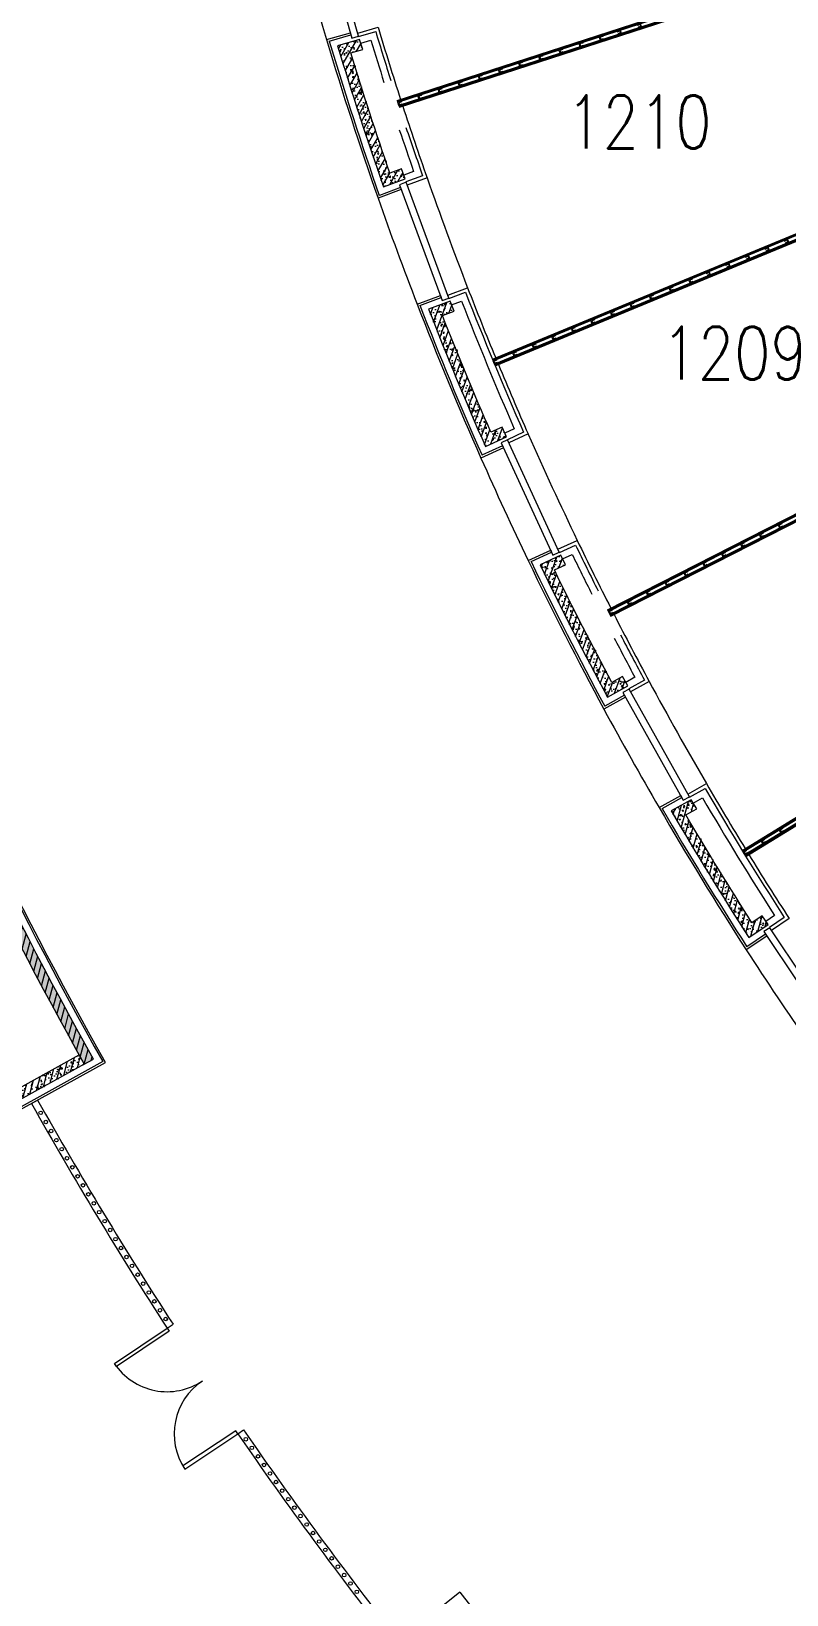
# Model space of a CAD drawing. Header units: inches. Extents: x 13084 to 220150, y 6494 to 167180.
# Drawn here: x 35600 to 46302, y 57131 to 79286 of the extents above; entities that cross this region are included whole.
import ezdxf
from ezdxf.enums import TextEntityAlignment as Align

# ---------------------------------------------------------------- set-up
doc = ezdxf.new("R2010")
doc.units = ezdxf.units.IN
doc.header["$MEASUREMENT"] = 0
for name, color, linetype, lineweight in [('Ground Floor$0$A-G250-G-Walls-Low-Level', 8, 'Continuous', 15), ('Ground Floor$0$A-G250-G-Walls-Precast-Concrete', 7, 'Continuous', 15), ('Ground Floor$0$A-G250-M-Walls-Plasterboard-Partition', 7, 'Continuous', 15), ('Ground Floor$0$A-G262-H-Precast-Panel', 251, 'Continuous', 5), ('Ground Floor$0$A-G312-M-Wall-Cladding-Panel', 7, 'Continuous', 9), ('Ground Floor$0$A-G312-M-Wall-Finish-Plaster', 7, 'Continuous', 15), ('Ground Floor$0$A-G321-M-Window', 251, 'Continuous', 9), ('Ground Floor$0$A-G322-M-Door', 251, 'Continuous', 15), ('Ground Floor$0$Z-Z001-S-Room-Name-Identification-250', 7, 'Continuous', 15)]:
    doc.layers.add(name, color=color, linetype=linetype, lineweight=lineweight)
doc.styles.add('Ground Floor$0$Tag-RomanS', font='romans.shx', dxfattribs={"width": 0.8})
pattern_1 = [(50, (31615.24, 164129.57), (182.18467, -15.93909), [19.05, -209.55]), (355, (31615.24, 164129.57), (-35.24283, 191.05664), [15.24, -167.64]), (100.451, (31630.42, 164128.24), (146.9425, 175.1167), [16.19, -178.09]), (46.1842, (31615.24, 164180.37), (271.07904, -42.04233), [28.575, -314.325]), (96.6356, (31637.83, 164176.87), (237.40423, 247.42556), [24.285, -267.135]), (351.184, (31615.24, 164180.37), (237.4046, 247.4251), [22.86, -251.46]), (21, (31640.64, 164167.67), (151.61488, -102.26552), [19.05, -209.55]), (326, (31640.64, 164167.67), (61.80203, 184.18797), [15.24, -167.64]), (71.4514, (31653.27, 164159.15), (213.4165, 81.92286), [16.19, -178.09]), (37.5, (31615.24, 164129.57), (3.088603, 84.55504), [0, -165.608, 0, -170.18, 0, -168.275]), (7.5, (31615.24, 164129.57), (66.81966, 100.180575), [0, -97.028, 0, -161.798, 0, -64.135]), (327.5, (31558.6, 164129.57), (135.590595, -5.728744), [0, -63.5, 0, -198.12, 0, -262.89]), (317.5, (31533.2, 164129.57), (148.12918, 25.42649), [0, -82.55, 0, -131.572, 0, -186.69])]
pattern_2 = [(75, (31615.24, 164129.57), (-76.67036, 20.54376), [])]
pattern_3 = [(70, (31615.24, 164129.57), (-74.5881, 27.14785), [])]

# ---------------------------------------------------------------- blocks, each defined once
blk = doc.blocks.new('Ground Floor$0$tag-roomname')
at = {"lineweight": 18, "ltscale": 0.01, "style": 'Ground Floor$0$Tag-RomanS', "width": 0.8}
blk.add_attdef('ROOM_NO_2', text='', height=3, dxfattribs=at).set_placement((0, 1.612), align=Align.MIDDLE_CENTER)
at = {"linetype": 'ByBlock', "lineweight": 13, "ltscale": 0.01, "style": 'Ground Floor$0$Tag-RomanS', "width": 0.8, "flags": 1}
for tag, p in [('ROOM_NAME_1', (0, -2.288)), ('AREA', (0, -5.744))]:
    blk.add_attdef(tag, text='', height=2.8, dxfattribs=at).set_placement(p, align=Align.MIDDLE_CENTER)
blk = doc.blocks.new('Ground Floor$0$Door1-faculty offices-2300')
at = {"layer": 'Ground Floor$0$A-G321-M-Window', "elevation": 0}
blk.add_lwpolyline([(50, -65), (1300, -65), (1300, -35), (50, -35)], close=True, dxfattribs=at)
at = {"layer": 'Ground Floor$0$A-G322-M-Door'}
for p, q in [((50, 75), (1300, 75)), ((50, -75), (1300, -75))]:
    blk.add_line(p, q, dxfattribs=at)
at = {"layer": 'Ground Floor$0$A-G322-M-Door', "elevation": 0}
for points in [[(2200, 975), (2250, 975), (2250, 75), (2200, 75)], [(50, 75), (50, -75), (0, -75), (0, 75)], [(1350, 75), (1350, -75), (1300, -75), (1300, 75)], [(2300, 75), (2300, -75), (2250, -75), (2250, 75)]]:
    blk.add_lwpolyline(points, close=True, dxfattribs=at)
at = {"layer": 'Ground Floor$0$A-G322-M-Door'}
blk.add_arc((2250, 75), 900, 90, 180, dxfattribs=at)
blk = doc.blocks.new('Ground Floor$0$Part Frame3')
at = {"extrusion": (-4.90887e-13, -3.28e-13, -1)}
for p, q in [((0, 100), (6015, 100)), ((0, 0), (6015, 0))]:
    blk.add_line(p, q, dxfattribs=at)
for p, q in [((0, 100), (0, 0)), ((6015, 100), (6015, 0))]:
    blk.add_line(p, q)
at = {"extrusion": (-4.90887e-13, -2.8924e-12, -1)}
for p, q in [((0, 87), (6015, 87, 0)), ((0, 75), (6015, 75, 0)), ((6015, 25, 0), (0, 25)), ((6015, 12, 0), (0, 12))]:
    blk.add_line(p, q, dxfattribs=at)
at = {"extrusion": (-4.90887e-13, -3.28e-13, -1), "elevation": 0}
for points in [[(0, 25), (0, 75), (-50, 75), (-50, 65), (-10, 65), (-10, 35), (-50, 35), (-50, 25)], [(-300, 25), (-300, 75), (-350, 75), (-350, 65), (-310, 65), (-310, 35), (-350, 35), (-350, 25)], [(-600, 25), (-600, 75), (-650, 75), (-650, 65), (-610, 65), (-610, 35), (-650, 35), (-650, 25)], [(-900, 25), (-900, 75), (-950, 75), (-950, 65), (-910, 65), (-910, 35), (-950, 35), (-950, 25)], [(-1200, 25), (-1200, 75), (-1250, 75), (-1250, 65), (-1210, 65), (-1210, 35), (-1250, 35), (-1250, 25)], [(-1500, 25), (-1500, 75), (-1550, 75), (-1550, 65), (-1510, 65), (-1510, 35), (-1550, 35), (-1550, 25)], [(-1800, 25), (-1800, 75), (-1850, 75), (-1850, 65), (-1810, 65), (-1810, 35), (-1850, 35), (-1850, 25)], [(-2100, 25), (-2100, 75), (-2150, 75), (-2150, 65), (-2110, 65), (-2110, 35), (-2150, 35), (-2150, 25)], [(-2400, 25), (-2400, 75), (-2450, 75), (-2450, 65), (-2410, 65), (-2410, 35), (-2450, 35), (-2450, 25)], [(-2700, 25), (-2700, 75), (-2750, 75), (-2750, 65), (-2710, 65), (-2710, 35), (-2750, 35), (-2750, 25)], [(-3000, 25), (-3000, 75), (-3050, 75), (-3050, 65), (-3010, 65), (-3010, 35), (-3050, 35), (-3050, 25)]]:
    blk.add_lwpolyline(points, close=True, dxfattribs=at)
at = {"extrusion": (4.90887e-13, -3.28e-13, -1), "elevation": 0}
for points in [[(-3315, 25), (-3315, 75), (-3265, 75), (-3265, 65), (-3305, 65), (-3305, 35), (-3265, 35), (-3265, 25)], [(-3615, 25), (-3615, 75), (-3565, 75), (-3565, 65), (-3605, 65), (-3605, 35), (-3565, 35), (-3565, 25)], [(-3915, 25), (-3915, 75), (-3865, 75), (-3865, 65), (-3905, 65), (-3905, 35), (-3865, 35), (-3865, 25)], [(-4215, 25), (-4215, 75), (-4165, 75), (-4165, 65), (-4205, 65), (-4205, 35), (-4165, 35), (-4165, 25)], [(-4515, 25), (-4515, 75), (-4465, 75), (-4465, 65), (-4505, 65), (-4505, 35), (-4465, 35), (-4465, 25)], [(-4815, 25), (-4815, 75), (-4765, 75), (-4765, 65), (-4805, 65), (-4805, 35), (-4765, 35), (-4765, 25)], [(-5115, 25), (-5115, 75), (-5065, 75), (-5065, 65), (-5105, 65), (-5105, 35), (-5065, 35), (-5065, 25)], [(-5415, 25), (-5415, 75), (-5365, 75), (-5365, 65), (-5405, 65), (-5405, 35), (-5365, 35), (-5365, 25)], [(-5715, 25), (-5715, 75), (-5665, 75), (-5665, 65), (-5705, 65), (-5705, 35), (-5665, 35), (-5665, 25)], [(-6015, 25), (-6015, 75), (-5965, 75), (-5965, 65), (-6005, 65), (-6005, 35), (-5965, 35), (-5965, 25)]]:
    blk.add_lwpolyline(points, close=True, dxfattribs=at)

msp = doc.modelspace()

# ---------------------------------------------------------------- hatches: boundary and pattern name
at = {"layer": 'Ground Floor$0$A-G262-H-Precast-Panel'}
h = msp.add_hatch(dxfattribs=at)
h.set_pattern_fill('AR-CONC', color=256, style=0)
h.set_pattern_definition(pattern_1)
edge = h.paths.add_edge_path()
edge.add_arc((88115, 93630), 50325, 196.8032, 199.1968)
edge.add_line((40589, 77082), (40896, 77196))
edge.add_line((40896, 77196), (40844, 77336))
edge.add_line((40844, 77336), (40680, 77276))
edge.add_arc((88115, 93630), 50175, 196.9776, 199.0223, ccw=False)
edge.add_line((40127, 78979), (40295, 79026))
edge.add_line((40295, 79026), (40252, 79170))
edge.add_line((40252, 79170), (39939, 79081))
h = msp.add_hatch(dxfattribs=at)
h.set_pattern_fill('AR-CONC', color=256, style=0)
h.set_pattern_definition([(50, (31615.24, 164129.57), (182.18467, -15.93909), [19.05, -209.55]), (355, (31615.24, 164129.57), (-35.24283, 191.05664), [15.24, -167.64]), (100.451, (31630.42, 164128.24), (146.9425, 175.1167), [16.19, -178.09]), (46.1842, (31615.24, 164180.37), (271.07904, -42.0423), [28.575, -314.325]), (96.6356, (31637.83, 164176.87), (237.4042, 247.42556), [24.285, -267.135]), (351.184, (31615.24, 164180.37), (237.4046, 247.4251), [22.86, -251.46]), (21, (31640.64, 164167.67), (151.61488, -102.26552), [19.05, -209.55]), (326, (31640.64, 164167.67), (61.80203, 184.18797), [15.24, -167.64]), (71.4514, (31653.27, 164159.15), (213.4165, 81.92286), [16.19, -178.09]), (37.5, (31615.24, 164129.57), (3.088603, 84.55504), [0, -165.608, 0, -170.18, 0, -168.275]), (7.5, (31615.24, 164129.57), (66.81966, 100.180575), [0, -97.028, 0, -161.798, 0, -64.135]), (327.5, (31558.6, 164129.57), (135.590595, -5.728744), [0, -63.5, 0, -198.12, 0, -262.89]), (317.5, (31533.2, 164129.57), (148.12918, 25.42649), [0, -82.55, 0, -131.572, 0, -186.69])])
edge = h.paths.add_edge_path()
edge.add_arc((88115, 93630), 50325, 196.8032, 199.1968)
edge.add_line((40589, 77082), (40896, 77196))
edge.add_line((40896, 77196), (40844, 77336))
edge.add_line((40844, 77336), (40680, 77276))
edge.add_arc((88115, 93630), 50175, 196.9776, 199.0223, ccw=False)
edge.add_line((40127, 78979), (40295, 79026))
edge.add_line((40295, 79026), (40252, 79170))
edge.add_line((40252, 79170), (39939, 79081))
h = msp.add_hatch(dxfattribs=at)
h.set_pattern_fill('ANSI31', color=256, scale=25, angle=15, style=0)
h.set_pattern_definition([(60, (31615.24, 164129.57), (-68.74077, 39.6875), [])])
edge = h.paths.add_edge_path()
edge.add_arc((88115, 93630), 50325, 196.8032, 199.1968)
edge.add_line((40589, 77082), (40896, 77196))
edge.add_line((40896, 77196), (40844, 77336))
edge.add_line((40844, 77336), (40680, 77276))
edge.add_arc((88115, 93630), 50175, 196.9776, 199.0223, ccw=False)
edge.add_line((40127, 78979), (40295, 79026))
edge.add_line((40295, 79026), (40252, 79170))
edge.add_line((40252, 79170), (39939, 79081))
h = msp.add_hatch(dxfattribs=at)
h.set_pattern_fill('AR-CONC', color=256, style=0)
h.set_pattern_definition(pattern_1)
edge = h.paths.add_edge_path()
edge.add_arc((88115, 93630), 50175, 201.4776, 203.5223, ccw=False)
edge.add_line((41424, 75259), (41589, 75319))
edge.add_line((41589, 75319), (41534, 75459))
edge.add_line((41534, 75459), (41229, 75346))
edge.add_arc((88115, 93630), 50325, 201.3032, 203.6968)
edge.add_line((42033, 73404), (42331, 73541))
edge.add_line((42331, 73541), (42269, 73678))
edge.add_line((42269, 73678), (42110, 73604))
h = msp.add_hatch(dxfattribs=at)
h.set_pattern_fill('ANSI31', color=256, scale=25, angle=25, style=0)
h.set_pattern_definition(pattern_3)
edge = h.paths.add_edge_path()
edge.add_arc((88115, 93630), 50175, 201.4776, 203.5223, ccw=False)
edge.add_line((41424, 75259), (41589, 75319))
edge.add_line((41589, 75319), (41534, 75459))
edge.add_line((41534, 75459), (41229, 75346))
edge.add_arc((88115, 93630), 50325, 201.3032, 203.6968)
edge.add_line((42033, 73404), (42331, 73541))
edge.add_line((42331, 73541), (42269, 73678))
edge.add_line((42269, 73678), (42110, 73604))
h = msp.add_hatch(dxfattribs=at)
h.set_pattern_fill('AR-CONC', color=256, style=0)
h.set_pattern_definition(pattern_1)
edge = h.paths.add_edge_path()
edge.add_line((43762, 69851), (44049, 70011))
edge.add_line((44049, 70011), (43975, 70142))
edge.add_line((43975, 70142), (43823, 70057))
edge.add_arc((88115, 93630), 50175, 205.9776, 208.0223, ccw=False)
edge.add_line((43010, 71652), (43169, 71725))
edge.add_line((43169, 71725), (43103, 71860))
edge.add_line((43103, 71860), (42808, 71724))
edge.add_arc((88115, 93630), 50325, 205.8032, 208.1968)
h = msp.add_hatch(dxfattribs=at)
h.set_pattern_fill('ANSI31', color=256, scale=25, angle=25, style=0)
h.set_pattern_definition(pattern_3)
edge = h.paths.add_edge_path()
edge.add_line((43762, 69851), (44049, 70011))
edge.add_line((44049, 70011), (43975, 70142))
edge.add_line((43975, 70142), (43823, 70057))
edge.add_arc((88115, 93630), 50175, 205.9776, 208.0223, ccw=False)
edge.add_line((43010, 71652), (43169, 71725))
edge.add_line((43169, 71725), (43103, 71860))
edge.add_line((43103, 71860), (42808, 71724))
edge.add_arc((88115, 93630), 50325, 205.8032, 208.1968)
h = msp.add_hatch(dxfattribs=at)
h.set_pattern_fill('AR-CONC', color=256, style=0)
h.set_pattern_definition(pattern_1)
h.paths.add_polyline_path([(33161, 71681), (33022, 71625, 0.032582), (36351, 64649), (36482, 64721, -0.032614)])
h = msp.add_hatch(dxfattribs=at)
h.set_pattern_fill('ANSI31', color=256, scale=25, angle=30, style=0)
h.set_pattern_definition(pattern_2)
h.paths.add_polyline_path([(33161, 71681), (33022, 71625, 0.032582), (36351, 64649), (36482, 64721, -0.032614)])
h = msp.add_hatch(dxfattribs=at)
h.set_pattern_fill('AR-CONC', color=256, style=0)
h.set_pattern_definition(pattern_1)
edge = h.paths.add_edge_path()
edge.add_line((44873, 68181), (45026, 68266))
edge.add_line((45026, 68266), (44950, 68396))
edge.add_line((44950, 68396), (44666, 68237))
edge.add_arc((88115, 93630), 50325, 210.3032, 212.6968)
edge.add_line((45765, 66444), (46037, 66627))
edge.add_line((46037, 66627), (45954, 66751))
edge.add_line((45954, 66751), (45809, 66654))
edge.add_arc((88115, 93630), 50175, 210.4776, 212.5223, ccw=False)
h = msp.add_hatch(dxfattribs=at)
h.set_pattern_fill('ANSI31', color=256, scale=25, angle=30, style=0)
h.set_pattern_definition(pattern_2)
edge = h.paths.add_edge_path()
edge.add_line((44873, 68181), (45026, 68266))
edge.add_line((45026, 68266), (44950, 68396))
edge.add_line((44950, 68396), (44666, 68237))
edge.add_arc((88115, 93630), 50325, 210.3032, 212.6968)
edge.add_line((45765, 66444), (46037, 66627))
edge.add_line((46037, 66627), (45954, 66751))
edge.add_line((45954, 66751), (45809, 66654))
edge.add_arc((88115, 93630), 50175, 210.4776, 212.5223, ccw=False)
h = msp.add_hatch(dxfattribs=at)
h.set_pattern_fill('AR-CONC', color=256, style=0)
h.set_pattern_definition(pattern_1)
edge = h.paths.add_edge_path()
edge.add_line((36351, 64649), (34599, 63681))
edge.add_line((34599, 63681), (34442, 63965))
edge.add_line((34442, 63965), (34573, 64038))
edge.add_line((34573, 64038), (34658, 63885))
edge.add_line((34658, 63885), (36278, 64780))
edge.add_line((36278, 64780), (36350, 64649))
h = msp.add_hatch(dxfattribs=at)
h.set_pattern_fill('ANSI31', color=256, scale=25, angle=30, style=0)
h.set_pattern_definition(pattern_2)
edge = h.paths.add_edge_path()
edge.add_line((36351, 64649), (34599, 63681))
edge.add_line((34599, 63681), (34442, 63965))
edge.add_line((34442, 63965), (34573, 64038))
edge.add_line((34573, 64038), (34658, 63885))
edge.add_line((34658, 63885), (36278, 64780))
edge.add_line((36278, 64780), (36350, 64649))

# ---------------------------------------------------------------- linework, layer by layer
at = {"layer": 'Ground Floor$0$A-G250-G-Walls-Low-Level'}
for p, q in [((35602, 64092), (35690, 64141)), ((37525, 60908), (37608, 60964)), ((38525, 59412), (38608, 59467))]:
    msp.add_line(p, q, dxfattribs=at)
for centre in [(35734, 63959, 0), (35807, 63830, 0), (35881, 63701, 0), (35956, 63573, 0), (36031, 63444, 0), (36106, 63316, 0), (36181, 63188, 0), (36257, 63060, 0), (36333, 62933, 0), (36409, 62805, 0), (36486, 62678, 0), (36563, 62551, 0), (36641, 62424, 0), (36718, 62298, 0), (36794, 62170, 0), (36872, 62043, 0), (36950, 61917, 0), (37028, 61791, 0), (37107, 61665, 0), (37186, 61539, 0), (37265, 61413, 0), (37344, 61288, 0), (37424, 61162, 0), (37505, 61037, 0), (38640, 59334, 0), (38725, 59212, 0), (38811, 59091, 0), (38896, 58970, 0), (38982, 58848, 0), (39068, 58727, 0), (39154, 58606, 0), (39241, 58485, 0), (39328, 58365, 0), (39415, 58245, 0), (39502, 58125, 0), (39590, 58005, 0), (39678, 57885, 0), (39766, 57766, 0), (39855, 57646, 0), (39944, 57527, 0), (40033, 57409, 0), (40123, 57290, 0), (40213, 57172, 0)]:
    msp.add_circle(centre, 25, dxfattribs=at)
for centre, radius, start, end in [((88115, 93630), 50450, 194.8405, 196.6586), ((88242, 93678), 49835, 199.297, 201.2056), ((88115, 93630), 50450, 199.3414, 201.1586), ((88238, 93687), 49835, 203.797, 205.7056), ((88115, 93630), 50450, 203.8414, 205.6586), ((88233, 93697), 49835, 208.297, 210.2056), ((88115, 93630), 50450, 208.3414, 210.1586), ((88115, 93630), 50450, 212.8414, 214.6586), ((88115, 93630), 60250, 209.35655, 212.89415), ((88115, 93630), 60150, 209.35726, 212.89344), ((88115, 93630), 60250, 214.60595, 218.14354), ((88115, 93630), 60150, 214.60737, 218.14283)]:
    msp.add_arc(centre, radius, start, end, dxfattribs=at)
at = {"layer": 'Ground Floor$0$A-G250-G-Walls-Precast-Concrete'}
for points in [[(36482, 64721, -0.065857), (30742, 79140), (30396, 79056), (30429, 78926), (30628, 78975, 0.065233), (36351, 64649)], [(39939, 79081, 0.010445), (40589, 77082), (40896, 77196), (40844, 77336), (40680, 77276, -0.008922), (40127, 78979), (40295, 79026), (40252, 79170)], [(42110, 73604, -0.008922), (41424, 75259), (41589, 75319), (41534, 75459), (41229, 75346, 0.010445), (42033, 73404), (42331, 73541), (42269, 73678)], [(43762, 69851), (44049, 70011), (43975, 70142), (43823, 70057, -0.008922), (43010, 71652), (43169, 71725), (43103, 71860), (42808, 71724, 0.010445)], [(44873, 68181), (45026, 68266), (44950, 68396), (44666, 68237, 0.010445), (45765, 66444), (46037, 66627), (45954, 66751), (45809, 66654, -0.008922)]]:
    msp.add_lwpolyline(points, format="xyb", close=True, dxfattribs=at)
msp.add_lwpolyline([(36351, 64649), (34599, 63681), (34442, 63965), (34573, 64038), (34658, 63885), (36278, 64780), (36350, 64649)], dxfattribs=at)
at = {"layer": 'Ground Floor$0$A-G312-M-Wall-Cladding-Panel'}
for p, q in [((39783, 79167), (40120, 79262)), ((39820, 79147), (40128, 79233)), ((40120, 79262), (40128, 79233)), ((40841, 77042), (40513, 76921)), ((40831, 77070), (40531, 76959)), ((40831, 77070), (40841, 77042)), ((41066, 75420), (41395, 75541)), ((41105, 75402), (41405, 75513)), ((41395, 75541), (41405, 75513)), ((42288, 73384), (41970, 73237)), ((42276, 73411), (41985, 73277)), ((42276, 73411), (42288, 73384)), ((42640, 71784), (42958, 71931)), ((42680, 71770), (42971, 71904)), ((42958, 71931), (42971, 71904)), ((44018, 69851), (43712, 69680)), ((44003, 69877), (43724, 69721)), ((44003, 69877), (44018, 69851)), ((44494, 68284), (44800, 68455)), ((44536, 68272), (44814, 68429)), ((44800, 68455), (44814, 68429)), ((46003, 66489), (45737, 66312)), ((46003, 66489), (46019, 66464)), ((46019, 66464), (45728, 66270)), ((41669, 57165, 0), (39983, 55821, 0))]:
    msp.add_line(p, q, dxfattribs=at)
msp.add_lwpolyline([(30480, 79174), (30811, 79255, 0.066675), (36612, 64685), (34559, 63550), (34356, 63918), (34329, 63903), (34547, 63509), (36652, 64673, -0.06693), (30833, 79291), (30473, 79203)], format="xyb", close=True, dxfattribs=at)
for points in [[(36638, 64699), (36638, 64699)], [(41688, 57142), (41687, 57142)]]:
    msp.add_lwpolyline(points, dxfattribs=at)
at = {"layer": 'Ground Floor$0$A-G312-M-Wall-Cladding-Panel', "elevation": 0}
msp.add_lwpolyline([(41645, 57147), (41645, 57147)], dxfattribs=at)
at = {"layer": 'Ground Floor$0$A-G312-M-Wall-Cladding-Panel'}
for centre, radius, start, end in [((88115, 93630), 50450, 196.6586, 199.3414), ((88115, 93630), 50420, 196.6932, 199.3068), ((88115, 93630), 50450, 201.1586, 203.8414), ((88115, 93630), 50420, 201.1932, 203.8068), ((88115, 93630), 50450, 205.6586, 208.3414), ((88115, 93630), 50420, 205.6932, 208.3068), ((88115, 93630), 50450, 210.1586, 212.8414), ((88115, 93630), 50420, 210.1932, 212.8068), ((88101, 93623, 0), 59064, 209.36606, 209.36628), ((88116, 93630, 0), 59050, 218.13487, 233.4443)]:
    msp.add_arc(centre, radius, start, end, dxfattribs=at)
at = {"layer": 'Ground Floor$0$A-G312-M-Wall-Finish-Plaster'}
msp.add_line((43082, 71900), (43080, 71905), dxfattribs=at)
for points in [[(40224, 79260), (40513, 79342, 0.005383), (40832, 78319, 0.005282)], [(40237, 79212), (40479, 79281, 0.000828), (40692, 78589, 0.005036)], [(40268, 79117), (40412, 79158, 0.000716), (40596, 78559)], [(40863, 78224, 0.005383), (41206, 77209), (40924, 77105)], [(40814, 77891, 0.000738), (41017, 77298), (40877, 77247)], [(40908, 77923, 0.000853), (41143, 77239), (40907, 77152)], [(41499, 75547), (41781, 75651, 0.005383), (42179, 74656, 0.005282)], [(41515, 75505), (41516, 75500), (41752, 75587, 0.010775), (42574, 73604), (42345, 73498)], [(41554, 75408), (41695, 75460, 0.009791), (42443, 73653), (42308, 73591)], [(42218, 74564, 0.005383), (42639, 73579), (42366, 73453)], [(43061, 71946), (43334, 72071, 0.005383), (43810, 71111, 0.005282)], [(43082, 71900), (43311, 72005, 0.003634), (43630, 71355, 0.003634)], [(43127, 71811), (43263, 71873, 0.003142), (43541, 71311)], [(43855, 71022, 0.005383), (44353, 70073), (44090, 69926)], [(43859, 70686, 0.003136), (44151, 70132), (44022, 70059)], [(43948, 70732, 0.003628), (44285, 70092), (44066, 69969)], [(44902, 68477), (45164, 68624, 0.005383), (45713, 67704, 0.005383)], [(44924, 68438), (44926, 68434), (45145, 68557, 0.010775), (46267, 66726), (46058, 66586), (46061, 66582)], [(44978, 68348), (45109, 68421, 0.009791), (46130, 66755), (46007, 66672)], [(45765, 67619, 0.005383), (46336, 66712), (46086, 66545)]]:
    msp.add_lwpolyline(points, format="xyb", dxfattribs=at)
for points in [[(40237, 79212), (40236, 79217)], [(40909, 77147), (40907, 77152)], [(42348, 73494), (42345, 73498)], [(44068, 69965), (44066, 69969)]]:
    msp.add_lwpolyline(points, dxfattribs=at)
at = {"layer": 'Ground Floor$0$A-G321-M-Window'}
for points in [[(40236, 79217), (39761, 80901), (39665, 80874), (40140, 79190)], [(41515, 75505), (40909, 77147), (40815, 77112), (41421, 75470)], [(43080, 71905), (42348, 73494), (42257, 73452), (42989, 71863)], [(44924, 68438), (44068, 69965), (43981, 69916), (44836, 68389)], [(47033, 65127), (46061, 66582), (45978, 66527), (46950, 65072)]]:
    msp.add_lwpolyline(points, close=True, dxfattribs=at)
at = {"layer": 'Ground Floor$0$A-G322-M-Door'}
for points in [[(36806, 60364), (36777, 60408), (37525, 60908), (37555, 60864)], [(37748, 58955), (37777, 58911), (38525, 59411), (38496, 59455)]]:
    msp.add_lwpolyline(points, close=True, dxfattribs=at)
for centre, start, end in [((37525, 60908), 213.7497, 303.7497), ((38525, 59411), 123.7497, 213.7497)]:
    msp.add_arc(centre, 900, start, end, dxfattribs=at)

# ---------------------------------------------------------------- block references
at = {"layer": 'Ground Floor$0$A-G250-M-Walls-Plasterboard-Partition'}
for p, rotation in [((40816, 78208), 18.00000000055953), ((42171, 74545), 22.50000000045907), ((43810, 70999), 26.99999962156421), ((45723, 67593), 31.499999621634)]:
    msp.add_blockref('Ground Floor$0$Part Frame3', p, dxfattribs=dict(at, rotation=rotation))
at = {"layer": 'Ground Floor$0$A-G322-M-Door', "xscale": -1, "rotation": 110.2129606556138}
msp.add_blockref('Ground Floor$0$Door1-faculty offices-2300', (46876, 79671, 0), dxfattribs=at)
at = {"layer": 'Ground Floor$0$Z-Z001-S-Room-Name-Identification-250'}
ref = msp.add_blockref('Ground Floor$0$tag-roomname', (44208, 77598), dxfattribs=dict(at, xscale=250, yscale=250, zscale=250))
ref.add_attrib('ROOM_NO_2', '1210', dxfattribs={"layer": '0', "lineweight": 18, "ltscale": 0.01, "height": 750, "style": 'Ground Floor$0$Tag-RomanS', "width": 0.8}).set_placement((44208, 78001), align=Align.MIDDLE_CENTER)
ref = msp.add_blockref('Ground Floor$0$tag-roomname', (45557, 74321), dxfattribs=dict(at, xscale=250, yscale=250, zscale=250))
ref.add_attrib('ROOM_NO_2', '1209', dxfattribs={"layer": '0', "lineweight": 18, "ltscale": 0.01, "height": 750, "style": 'Ground Floor$0$Tag-RomanS', "width": 0.8}).set_placement((45557, 74724), align=Align.MIDDLE_CENTER)

doc.saveas('drawing.dxf')
